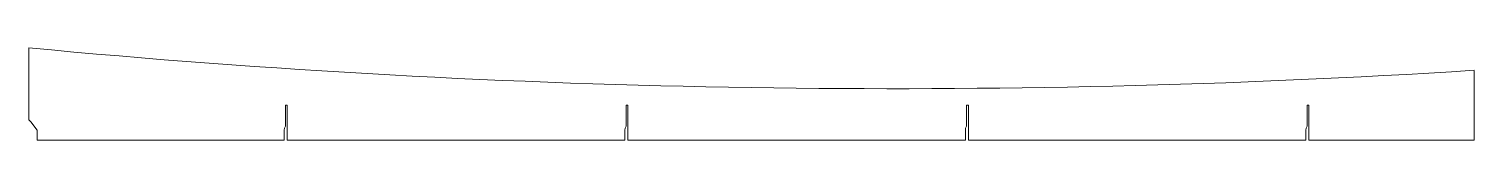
# Model space of a CAD drawing. Header units: millimetres. Extents: x 0 to 1740, y -111 to 0.
import ezdxf

# ---------------------------------------------------------------- set-up
doc = ezdxf.new("R2010")
doc.units = ezdxf.units.MM
doc.layers.add('IV_OUTER_PROFILE', color=7, linetype='Continuous', lineweight=5)

msp = doc.modelspace()

# ---------------------------------------------------------------- linework, layer by layer
at = {"layer": 'IV_OUTER_PROFILE'}
for p, q in [((0, -86.6), (0, 0)), ((1740, -27), (1740, -110.9)), ((308.9, -69), (311.1, -69)), ((308.9, -91.9), (308.9, -69)), ((311.1, -69), (311.1, -110.9)), ((718.9, -69), (721.1, -69)), ((718.9, -91.9), (718.9, -69)), ((721.1, -69), (721.1, -110.9)), ((1128.9, -69), (1131.1, -69)), ((1128.9, -91.9), (1128.9, -69)), ((1131.1, -69), (1131.1, -110.9)), ((1538.9, -69), (1541.1, -69)), ((1538.9, -91.9), (1538.9, -69)), ((1541.1, -69), (1541.1, -110.9)), ((2.3, -89), (0, -86.6)), ((2.3, -89), (10, -98.9)), ((10, -98.9), (10, -110.9)), ((307.8, -96.5), (307.5, -98.9)), ((307.5, -98.9), (307.5, -110.9)), ((308.9, -94), (307.8, -96.5)), ((308.9, -94), (308.9, -91.9)), ((717.8, -96.5), (717.5, -98.9)), ((717.5, -98.9), (717.5, -110.9)), ((718.9, -94), (717.8, -96.5)), ((718.9, -94), (718.9, -91.9)), ((1127.8, -96.5), (1127.5, -98.9)), ((1127.5, -98.9), (1127.5, -110.9)), ((1128.9, -94), (1127.8, -96.5)), ((1128.9, -94), (1128.9, -91.9)), ((1537.8, -96.5), (1537.5, -98.9)), ((1537.5, -98.9), (1537.5, -110.9)), ((1538.9, -94), (1537.8, -96.5)), ((1538.9, -94), (1538.9, -91.9)), ((10, -110.9), (304.5, -110.9)), ((307.5, -110.9), (304.5, -110.9)), ((311.1, -110.9), (714.5, -110.9)), ((717.5, -110.9), (714.5, -110.9)), ((721.1, -110.9), (1124.5, -110.9)), ((1127.5, -110.9), (1124.5, -110.9)), ((1131.1, -110.9), (1534.5, -110.9)), ((1537.5, -110.9), (1534.5, -110.9)), ((1541.1, -110.9), (1740, -110.9))]:
    msp.add_line(p, q, dxfattribs=at)
msp.add_arc((1041, 11003.9), 11053, 264.59594, 273.62606, dxfattribs=at)

doc.saveas('drawing.dxf')
